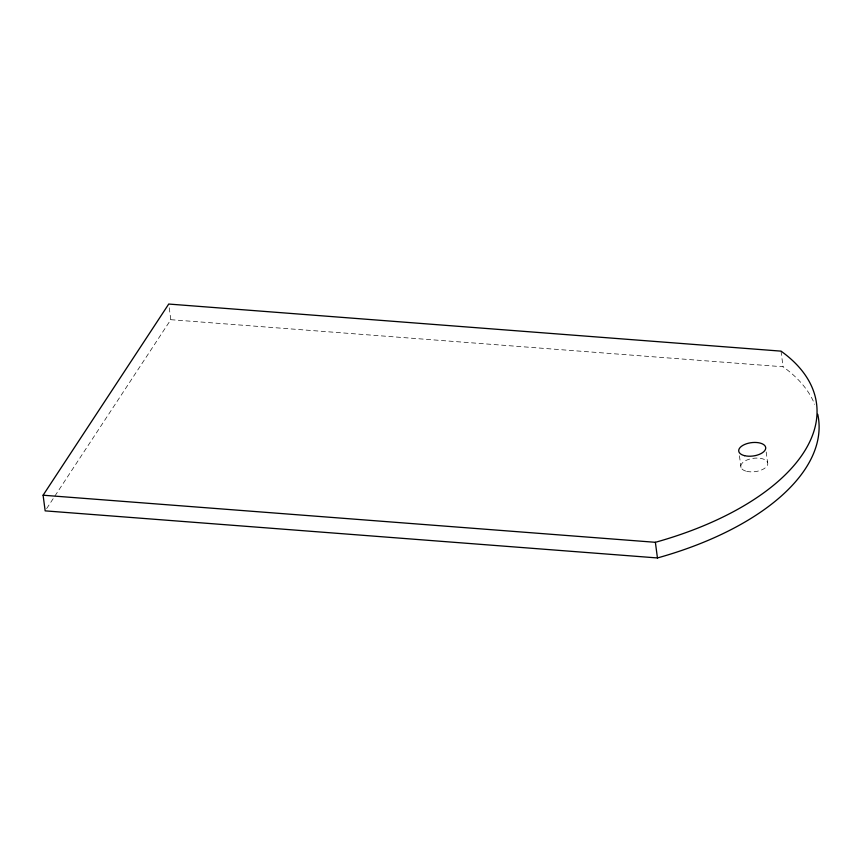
<?xml version="1.0" encoding="UTF-8"?>
<svg xmlns="http://www.w3.org/2000/svg" width="862" height="862" viewBox="0 0 862 862"><rect width="100%" height="100%" fill="white"/><g stroke="black" fill="none" stroke-linecap="round" stroke-linejoin="round"><path stroke-width="0.65" stroke-dasharray="4.31 3.23" d="M46.634 508.612L170.795 319.694L168.736 304.049M170.795 319.694L783.073 366.781A245.433 121.23 -7.5 0 1 814.687 404.343M781.015 351.136L783.073 366.781M766.189 451.99L767.568 462.42M739.445 455.815L740.986 467.549M746.643 471.32A13.609 6.724 -7.5 0 0 767.762 464.155A13.609 6.724 -7.5 0 0 748.431 459.457A13.609 6.724 -7.5 0 0 746.643 471.32"/><path stroke-width="1.29" d="M43.1 495.219L168.736 304.049L781.015 351.136A245.433 121.23 -7.5 0 1 655.379 542.306L657.447 557.951L45.158 510.864L43.1 495.219L655.379 542.306M817.736 414.245A245.433 121.23 -7.5 0 1 657.447 557.951M744.585 455.675A13.609 6.724 -7.5 0 0 765.693 448.52A13.609 6.724 -7.5 0 0 746.373 443.811A13.609 6.724 -7.5 0 0 744.585 455.675"/></g></svg>
